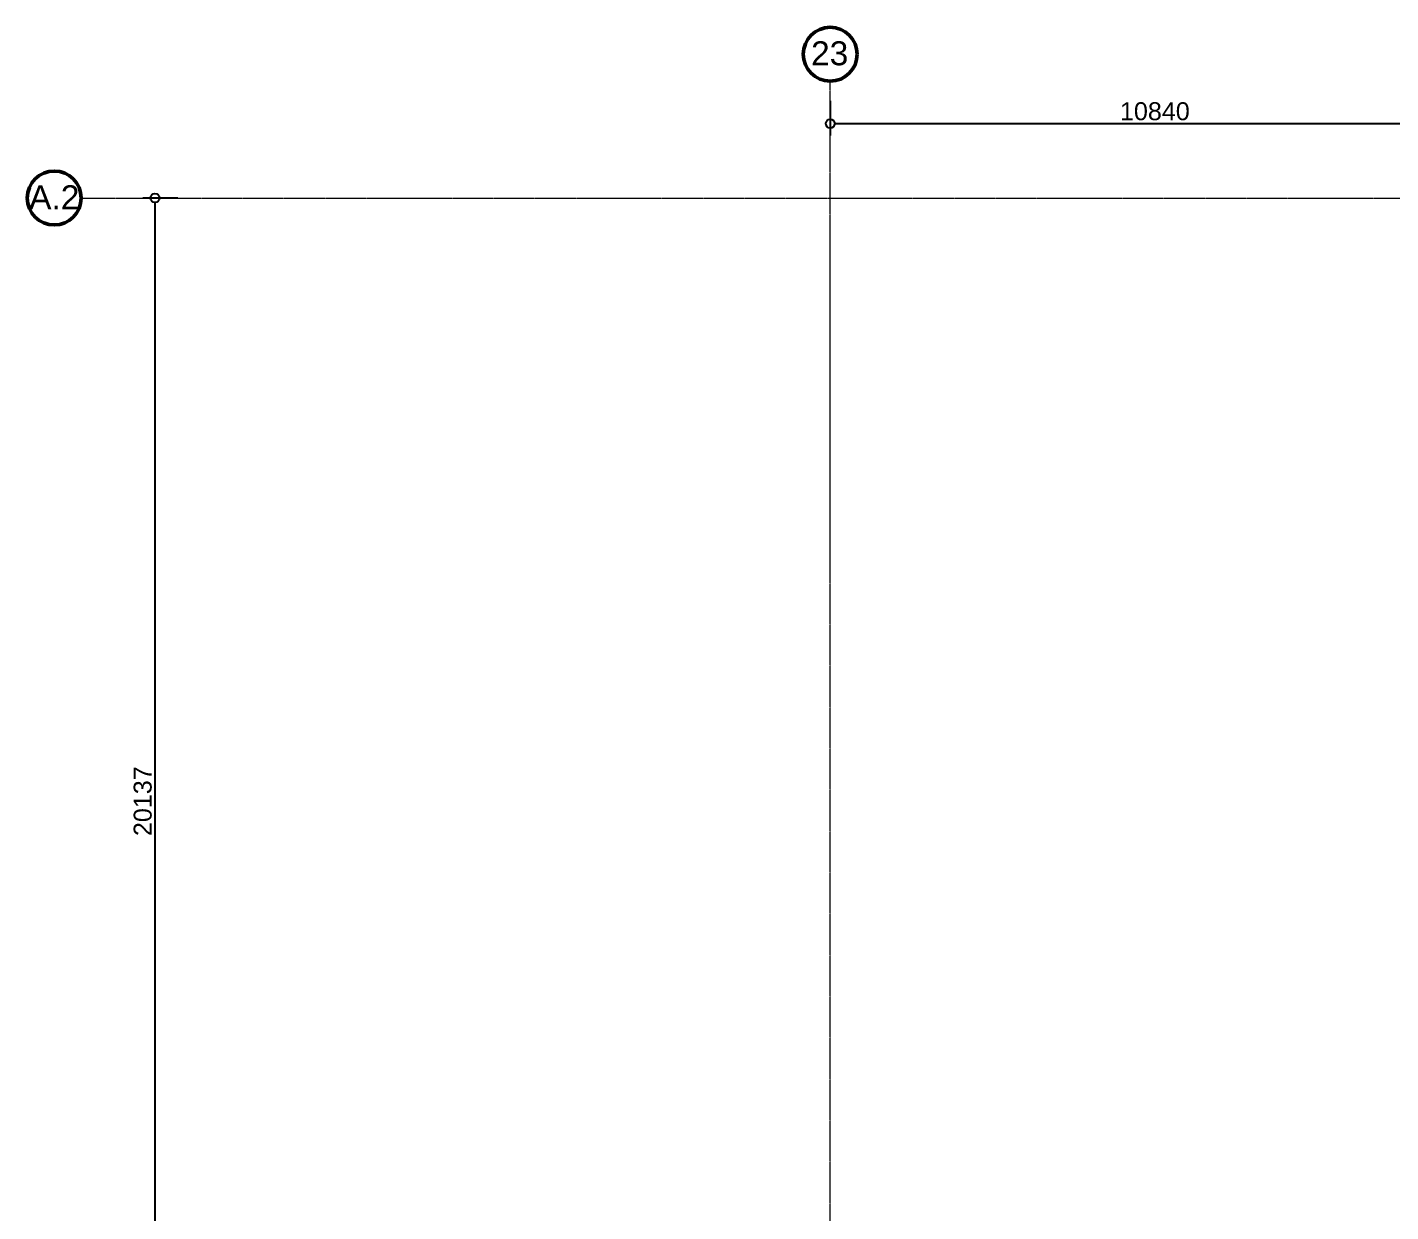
# Model space of a CAD drawing. Header units: millimetres. Extents: x -678720 to -601931, y -306 to 39239.
# Drawn here: x -678285 to -655525, y 19466 to 39239 of the extents above; entities that cross this region are included whole.
import ezdxf

# ---------------------------------------------------------------- set-up
doc = ezdxf.new("R2010")
doc.units = ezdxf.units.MM
doc.linetypes.add('DPA_Grid _ Level 100', pattern=[10, 5.5, -1.6, 1.3, -1.6])
for name, color, linetype, lineweight in [('A-ANNO-DIMS', 1, 'Continuous', 9), ('S-GRID', 251, 'Continuous', 9), ('S-GRID-IDEN', 3, 'Continuous', 50)]:
    doc.layers.add(name, color=color, linetype=linetype, lineweight=lineweight)
doc.styles.add('Arial', font='arial.ttf', dxfattribs={"height": 400})
doc.styles.add('Arial_2', font='arial.ttf', dxfattribs={"height": 300})
doc.dimstyles.new('DPA-DIM-3_0_C-C', dxfattribs={"dimscale": 304.8, "dimtxt": 306.07782, "dimasz": 0.492126, "dimexe": 0.656168, "dimexo": 0.0625, "dimgap": 0.164042, "dimtad": 1, "dimdec": 0, "dimzin": 0, "dimdsep": 46, "dimtxsty": 'Arial_2', "dimblk1": 'DOTBLANK', "dimblk2": 'DOTBLANK', "dimsah": 1, "dimcen": 0.09, "dimdle": 0.656168, "dimadec": 8, "dimazin": 0, "dimtfac": 1, "dimtdec": 4, "dimtix": 1, "dimtmove": 0, "dimatfit": 3, "dimfxl": 1.312336, "dimfxlon": 1, "dimtvp": 1, "dimtolj": 1, "dimtzin": 0, "dimarcsym": 2})

# ---------------------------------------------------------------- blocks, each defined once
blk = doc.blocks.new('Grid - 100 Scale-2291345-4234-01 ENLARGED MULTI-PURPOSE LEVEL - REFLECTED CEILING PLAN - SHEET 5')
at = {"layer": 'S-GRID-IDEN'}
blk.add_circle((0, 0), 4.5, dxfattribs=at)
blk = doc.blocks.new('_DotBlank')
at = {"color": 0, "linetype": 'ByBlock', "lineweight": -2}
blk.add_line((-0.5, 0), (-1, 0), dxfattribs=at)
blk.add_circle((0, 0), 0.5, dxfattribs=at)
blk = doc.blocks.new('*D1609')
at = {"layer": 'A-ANNO-DIMS', "color": 0, "lineweight": -2, "transparency": 16777216}
for p, q in [((-31865, 28734), (-31865, 28153)), ((-21025, 28734), (-21025, 28153)), ((-31715, 28353), (-21175, 28353))]:
    blk.add_line(p, q, dxfattribs=at)
at = {"layer": 'Defpoints', "color": 0, "transparency": 16777216}
for p in [(-31865, 28753), (-21025, 28753), (-21025, 28353)]:
    blk.add_point(p, dxfattribs=at)
at = {"layer": 'A-ANNO-DIMS', "color": 0, "lineweight": -2, "transparency": 16777216, "xscale": 150, "yscale": 150, "zscale": 150, "rotation": 180}
blk.add_blockref('_DotBlank', (-31865, 28353), dxfattribs=at)
at = {"layer": 'A-ANNO-DIMS', "color": 0, "lineweight": -2, "transparency": 16777216, "xscale": 150, "yscale": 150, "zscale": 150}
blk.add_blockref('_DotBlank', (-21025, 28353), dxfattribs=at)
at = {"layer": 'A-ANNO-DIMS', "color": 0, "transparency": 16777216, "insert": (-26445, 28557), "char_height": 300, "width": 1384.41, "attachment_point": 5, "style": 'Arial_2'}
blk.add_mtext('\\A1;10840', dxfattribs=at)
blk = doc.blocks.new('*D1620')
at = {"layer": 'A-ANNO-DIMS', "color": 0, "lineweight": -2, "transparency": 16777216}
for p, q in [((-42756, 27110), (-43337, 27110)), ((-43137, 26960), (-43137, 7123)), ((-42756, 6973), (-43337, 6973))]:
    blk.add_line(p, q, dxfattribs=at)
at = {"layer": 'Defpoints', "color": 0, "transparency": 16777216}
for p in [(-42737, 27110), (-43137, 6973), (-42737, 6973)]:
    blk.add_point(p, dxfattribs=at)
at = {"layer": 'A-ANNO-DIMS', "color": 0, "lineweight": -2, "transparency": 16777216, "xscale": 150, "yscale": 150, "zscale": 150}
for p, rotation in [((-43137, 27110), 90), ((-43137, 6973), 270)]:
    blk.add_blockref('_DotBlank', p, dxfattribs=dict(at, rotation=rotation))
at = {"layer": 'A-ANNO-DIMS', "color": 0, "transparency": 16777216, "insert": (-43340, 17041), "char_height": 300, "width": 1384.41, "attachment_point": 5, "rotation": 90, "style": 'Arial_2'}
blk.add_mtext('\\A1;20137', dxfattribs=at)
blk = doc.blocks.new('*U1546')
at = {"layer": 'S-GRID', "linetype": 'DPA_Grid _ Level 100'}
blk.add_line((-31865, -8552.3), (-31865, 29060.4), dxfattribs=at)
at = {"layer": 'S-GRID-IDEN', "xscale": 99.99999999999993, "yscale": 99.99999999999993, "zscale": 99.99999999999993}
blk.add_blockref('Grid - 100 Scale-2291345-4234-01 ENLARGED MULTI-PURPOSE LEVEL - REFLECTED CEILING PLAN - SHEET 5', (-31865, 29510.4), dxfattribs=at)
at = {"layer": 'S-GRID-IDEN', "xscale": 99.99999999999993, "yscale": 99.99999999999993, "zscale": 99.99999999999993, "rotation": 269.9999999999995}
blk.add_blockref('Grid - 100 Scale-2291345-4234-01 ENLARGED MULTI-PURPOSE LEVEL - REFLECTED CEILING PLAN - SHEET 5', (-44817.8, 27110), dxfattribs=at)
at = {"layer": 'S-GRID-IDEN', "lineweight": 9, "char_height": 400, "attachment_point": 1, "style": 'Arial'}
for s, insert, width in [('23', (-32183.8, 29726.3), 753.586), ('A.2', (-45236.5, 27322.5), 1026.16)]:
    blk.add_mtext(s, dxfattribs=dict(at, insert=insert, width=width))
at = {"layer": 'A-ANNO-DIMS'}
dim = blk.add_linear_dim(base=(-21025, 28353.4), p1=(-31865, 28753.4), p2=(-21025, 28753.4), dimstyle='DPA-DIM-3_0_C-C', override={"dimpost": '<>', "dimfxl": 10840}, dxfattribs=at)
dim.commit()
dim.dimension.update_dxf_attribs({"geometry": '*D1609', "text_midpoint": (-26445, 28556.6)})
dim = blk.add_linear_dim(base=(-43136.9, 6973), p1=(-42736.9, 27110), p2=(-42736.9, 6973), angle=90, dimstyle='DPA-DIM-3_0_C-C', override={"dimpost": '<>', "dimfxl": 20137.000087}, dxfattribs=at)
dim.commit()
dim.dimension.update_dxf_attribs({"geometry": '*D1620', "text_midpoint": (-43340.2, 17041.5)})

msp = doc.modelspace()

# ---------------------------------------------------------------- linework, layer by layer
at = {"layer": 'S-GRID', "linetype": 'DPA_Grid _ Level 100'}
msp.add_line((-677385, 36389), (-607379, 36389), dxfattribs=at)

# ---------------------------------------------------------------- block references
msp.add_blockref('*U1546', (-633017, 9279))

doc.saveas('drawing.dxf')
